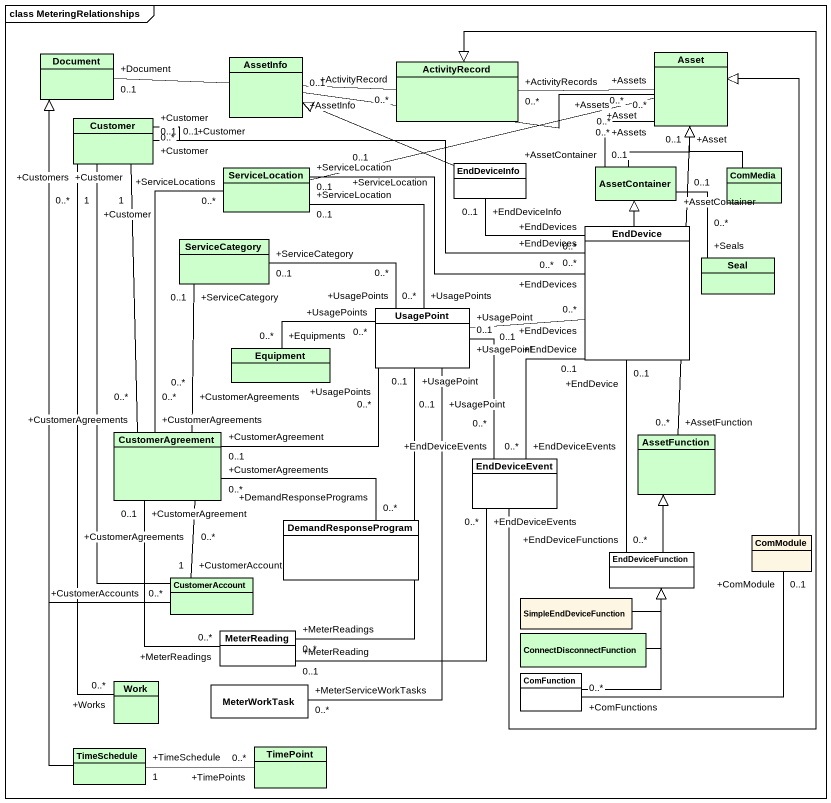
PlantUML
@startuml
mainframe class MeteringRelationships
hide circle
hide empty members
class Document #CCFFCC
class AssetInfo #CCFFCC
class ActivityRecord #CCFFCC
class Asset #CCFFCC
class Customer #CCFFCC
class EndDeviceInfo #FFFFFF
class ServiceLocation #CCFFCC
class AssetContainer #CCFFCC
class ComMedia #CCFFCC
class ServiceCategory #CCFFCC
class EndDevice #FFFFFF
class Seal #CCFFCC
class UsagePoint #FFFFFF
class Equipment #CCFFCC
class CustomerAgreement #CCFFCC
class AssetFunction #CCFFCC
class EndDeviceEvent #FFFFFF
class DemandResponseProgram #FFFFFF
class EndDeviceFunction #FFFFFF
class ComModule
class CustomerAccount #CCFFCC
class SimpleEndDeviceFunction
class MeterReading #FFFFFF
class ConnectDisconnectFunction #CCFFCC
class Work #CCFFCC
class ComFunction #FFFFFF
class MeterWorkTask #FFFFFF
class TimeSchedule #CCFFCC
class TimePoint #CCFFCC
Document "+Document\n0..1" -right- "+ActivityRecord\n0..*" ActivityRecord
Asset "+Assets\n0..*" -left- "+AssetInfo\n0..1" AssetInfo
Asset "+Assets\n0..*" -left- "+ActivityRecords\n0..*" ActivityRecord
Asset "+Assets\n0..*" -- "+AssetContainer\n0..1" AssetContainer
Asset "+Asset\n0..1" -- "+AssetFunction\n0..*" AssetFunction
Customer "+Customer\n0..1" -- "+Customer\n0..*" Customer
Customer "+Customer\n0..1" -right- "+EndDevices\n0..*" EndDevice
Customer "+Customer\n1" -- "+CustomerAgreements\n0..*" CustomerAgreement
Customer "+Customer\n1" -- "+CustomerAccounts\n0..*" CustomerAccount
Customer "+Customers\n0..*" -- "+Works\n0..*" Work
EndDeviceInfo -left-|> AssetInfo
ServiceLocation "+ServiceLocation\n0..1" -right- "+Asset\n0..*" Asset
ServiceLocation "+ServiceLocation\n0..1" -right- "+EndDevices\n0..*" EndDevice
ServiceLocation "+ServiceLocation\n0..1" -- "+UsagePoints\n0..*" UsagePoint
AssetContainer -up-|> Asset
AssetContainer "+AssetContainer\n0..1" -- "+Seals\n0..*" Seal
ComMedia -up-|> Asset
EndDevice "+EndDevices\n0..*" -up- "+EndDeviceInfo\n0..1" EndDeviceInfo
EndDevice -up-|> AssetContainer
EndDevice "+EndDevice\n0..1" -- "+EndDeviceFunctions\n0..*" EndDeviceFunction
UsagePoint "+UsagePoints\n0..*" -left- "+ServiceCategory\n0..1" ServiceCategory
UsagePoint "+UsagePoint\n0..1" -right- "+EndDevices\n0..*" EndDevice
UsagePoint "+UsagePoints\n0..*" -left- "+Equipments\n0..*" Equipment
CustomerAgreement "+CustomerAgreements\n0..*" -up- "+ServiceLocations\n0..*" ServiceLocation
CustomerAgreement "+CustomerAgreements\n0..*" -up- "+ServiceCategory\n0..1" ServiceCategory
CustomerAgreement "+CustomerAgreement\n0..1" -right- "+UsagePoints\n0..*" UsagePoint
EndDeviceEvent -up-|> ActivityRecord
EndDeviceEvent "+EndDeviceEvents\n0..*" -up- "+EndDevice\n0..1" EndDevice
EndDeviceEvent "+EndDeviceEvents\n0..*" -up- "+UsagePoint\n0..1" UsagePoint
DemandResponseProgram "+DemandResponsePrograms\n0..*" -left- "+CustomerAgreements\n0..*" CustomerAgreement
EndDeviceFunction -up-|> AssetFunction
ComModule -up-|> Asset
ComModule "+ComModule\n0..1" -- "+ComFunctions\n0..*" ComFunction
CustomerAccount -up-|> Document
CustomerAccount "+CustomerAccount\n1" -up- "+CustomerAgreements\n0..*" CustomerAgreement
SimpleEndDeviceFunction -right-|> EndDeviceFunction
MeterReading "+MeterReadings\n0..*" -up- "+UsagePoint\n0..1" UsagePoint
MeterReading "+MeterReadings\n0..*" -up- "+CustomerAgreement\n0..1" CustomerAgreement
MeterReading "+MeterReading\n0..1" -up- "+EndDeviceEvents\n0..*" EndDeviceEvent
ConnectDisconnectFunction -up-|> EndDeviceFunction
ComFunction -up-|> EndDeviceFunction
MeterWorkTask "+MeterServiceWorkTasks\n0..*" -up- "+UsagePoint\n0..1" UsagePoint
TimeSchedule -up-|> Document
TimeSchedule "+TimeSchedule\n1" -right- "+TimePoints\n0..*" TimePoint
@enduml
